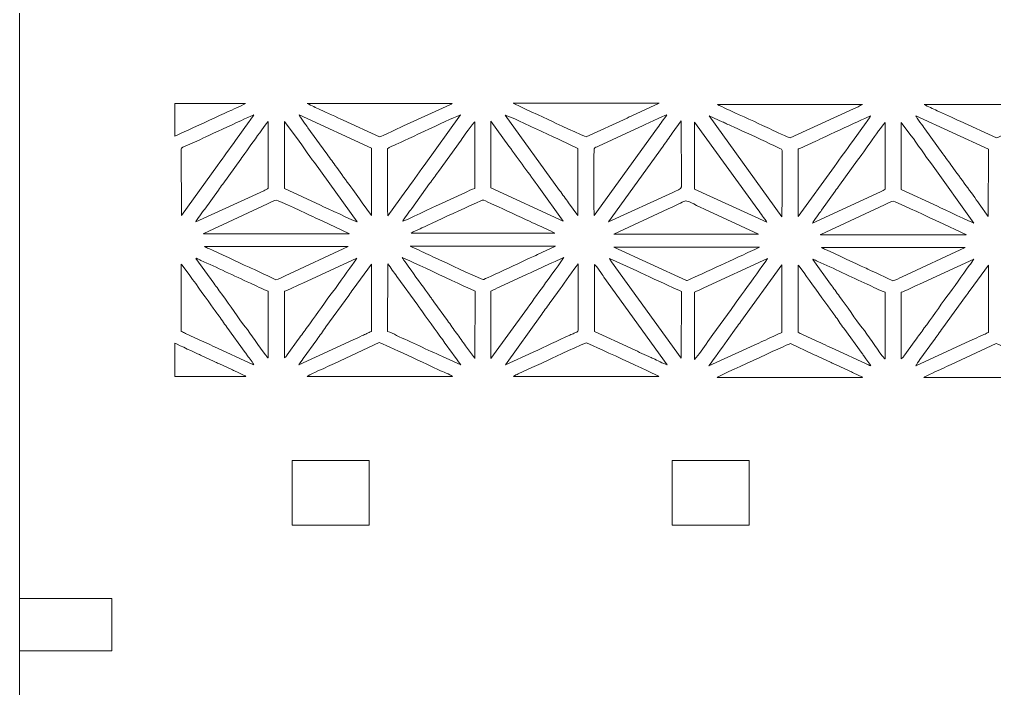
# Model space of a CAD drawing. Header units: inches. Extents: x -60.4 to -14.9, y -20.3 to 14.1.
# Drawn here: x -27.255 to -24.09, y -9.433 to -7.26 of the extents above; entities that cross this region are included whole.
import ezdxf

# ---------------------------------------------------------------- set-up
doc = ezdxf.new("R2010")
doc.units = ezdxf.units.IN
doc.header["$MEASUREMENT"] = 0
doc.layers.add('Master Desktop', color=7, linetype='Continuous', plot=False)

msp = doc.modelspace()

# ---------------------------------------------------------------- linework, layer by layer
at = {"layer": 'Master Desktop', "lineweight": 18}
msp.add_open_spline([(-27.2548, -11.68), (-27.2548, -11.68), (-27.2548, 10.7638), (-27.2548, 10.7638)], degree=3, dxfattribs=at)
at = {"layer": 'Master Desktop', "color": 5, "lineweight": 9}
for points, knots in [([(-25.2677, -7.5727), (-25.2738, -7.5754), (-25.2776, -7.5775), (-25.283, -7.5801), (-25.283, -7.5801), (-25.283, -7.5801), (-25.4162, -7.641), (-25.4162, -7.641), (-25.4162, -7.641), (-25.4179, -7.641), (-25.5255, -7.5914), (-25.5349, -7.5867), (-25.5349, -7.5867), (-25.5417, -7.5832), (-25.6464, -7.5364), (-25.6524, -7.5313), (-25.6524, -7.5313), (-25.6524, -7.5313), (-25.1789, -7.5313), (-25.1789, -7.5313), (-25.1789, -7.5313), (-25.1789, -7.5313), (-25.2677, -7.5727), (-25.2677, -7.5727)], [0, 0, 0, 0, 0.142857, 0.142857, 0.142857, 0.142857, 0.285714, 0.285714, 0.285714, 0.285714, 0.428571, 0.428571, 0.428571, 0.428571, 0.571429, 0.571429, 0.571429, 0.571429, 0.714286, 0.714286, 0.714286, 0.714286, 1, 1, 1, 1]), ([(-26.7507, -7.5324), (-26.635, -7.5324), (-26.521, -7.5324), (-26.521, -7.5324), (-26.521, -7.5324), (-26.5303, -7.5376), (-26.5405, -7.5422), (-26.5505, -7.5467), (-26.5505, -7.5467), (-26.5505, -7.5467), (-26.7181, -7.6237), (-26.7507, -7.6386)], [0, 0, 0, 0, 0.25, 0.25, 0.25, 0.25, 0.5, 0.5, 0.5, 0.5, 1, 1, 1, 1]), ([(-25.8511, -7.5323), (-25.8536, -7.5349), (-25.8544, -7.535), (-25.8585, -7.5369), (-25.8585, -7.5369), (-25.8585, -7.5369), (-25.9983, -7.6012), (-25.9983, -7.6012), (-25.9983, -7.6012), (-26.0122, -7.6075), (-26.0821, -7.6412), (-26.0862, -7.6411), (-26.0862, -7.6411), (-26.0862, -7.6411), (-26.2039, -7.5872), (-26.2039, -7.5872), (-26.2039, -7.5872), (-26.2247, -7.5767), (-26.2595, -7.5626), (-26.2784, -7.553), (-26.2784, -7.553), (-26.2932, -7.5455), (-26.3071, -7.5404), (-26.3212, -7.5324), (-26.3212, -7.5324), (-26.3212, -7.5324), (-25.8511, -7.5323), (-25.8511, -7.5323)], [0, 0, 0, 0, 0.125, 0.125, 0.125, 0.125, 0.25, 0.25, 0.25, 0.25, 0.375, 0.375, 0.375, 0.375, 0.5, 0.5, 0.5, 0.5, 0.625, 0.625, 0.625, 0.625, 0.75, 0.75, 0.75, 0.75, 1, 1, 1, 1]), ([(-24.5189, -7.5357), (-24.5282, -7.541), (-24.5384, -7.5456), (-24.5484, -7.55), (-24.5484, -7.55), (-24.5484, -7.55), (-24.754, -7.6444), (-24.754, -7.6444), (-24.754, -7.6444), (-24.7576, -7.6445), (-24.8061, -7.6215), (-24.813, -7.6179), (-24.813, -7.6179), (-24.823, -7.6127), (-24.8336, -7.609), (-24.8431, -7.6043), (-24.8431, -7.6043), (-24.8789, -7.5865), (-24.9279, -7.5663), (-24.9609, -7.5496), (-24.9609, -7.5496), (-24.9671, -7.5464), (-24.9851, -7.5398), (-24.9891, -7.5356), (-24.9891, -7.5356), (-24.9891, -7.5356), (-24.5189, -7.5357), (-24.5189, -7.5357)], [0, 0, 0, 0, 0.125, 0.125, 0.125, 0.125, 0.25, 0.25, 0.25, 0.25, 0.375, 0.375, 0.375, 0.375, 0.5, 0.5, 0.5, 0.5, 0.625, 0.625, 0.625, 0.625, 0.75, 0.75, 0.75, 0.75, 1, 1, 1, 1]), ([(-23.849, -7.5356), (-23.8515, -7.5383), (-23.8523, -7.5383), (-23.8564, -7.5402), (-23.8564, -7.5402), (-23.8564, -7.5402), (-23.9961, -7.6046), (-23.9961, -7.6046), (-23.9961, -7.6046), (-24.0101, -7.6108), (-24.08, -7.6445), (-24.084, -7.6444), (-24.084, -7.6444), (-24.084, -7.6444), (-24.2018, -7.5905), (-24.2018, -7.5905), (-24.2018, -7.5905), (-24.2226, -7.58), (-24.2574, -7.5659), (-24.2763, -7.5563), (-24.2763, -7.5563), (-24.2911, -7.5489), (-24.305, -7.5437), (-24.3191, -7.5357), (-24.3191, -7.5357), (-24.3191, -7.5357), (-23.849, -7.5356), (-23.849, -7.5356)], [0, 0, 0, 0, 0.125, 0.125, 0.125, 0.125, 0.25, 0.25, 0.25, 0.25, 0.375, 0.375, 0.375, 0.375, 0.5, 0.5, 0.5, 0.5, 0.625, 0.625, 0.625, 0.625, 0.75, 0.75, 0.75, 0.75, 1, 1, 1, 1]), ([(-26.7298, -7.681), (-26.7298, -7.676), (-26.7289, -7.6773), (-26.7243, -7.6751), (-26.7243, -7.6751), (-26.7243, -7.6751), (-26.6722, -7.6516), (-26.6722, -7.6516), (-26.6722, -7.6516), (-26.6534, -7.6431), (-26.505, -7.5731), (-26.4947, -7.5699), (-26.4947, -7.5699), (-26.4968, -7.5754), (-26.5055, -7.5862), (-26.5093, -7.5914), (-26.5093, -7.5914), (-26.5093, -7.5914), (-26.5536, -7.6526), (-26.5536, -7.6526), (-26.5536, -7.6526), (-26.5718, -7.6791), (-26.5929, -7.7065), (-26.6121, -7.7337), (-26.6121, -7.7337), (-26.6121, -7.7337), (-26.7295, -7.896), (-26.7295, -7.896), (-26.7295, -7.896), (-26.7295, -7.896), (-26.7298, -7.681), (-26.7298, -7.681)], [0, 0, 0, 0, 0.111111, 0.111111, 0.111111, 0.111111, 0.222222, 0.222222, 0.222222, 0.222222, 0.333333, 0.333333, 0.333333, 0.333333, 0.444444, 0.444444, 0.444444, 0.444444, 0.555556, 0.555556, 0.555556, 0.555556, 0.666667, 0.666667, 0.666667, 0.666667, 0.777778, 0.777778, 0.777778, 0.777778, 1, 1, 1, 1]), ([(-26.6829, -7.9175), (-26.6797, -7.91), (-26.66, -7.885), (-26.6535, -7.8755), (-26.6535, -7.8755), (-26.6535, -7.8755), (-26.6094, -7.8142), (-26.6094, -7.8142), (-26.6094, -7.8142), (-26.6047, -7.8073), (-26.6, -7.8015), (-26.595, -7.7944), (-26.595, -7.7944), (-26.595, -7.7944), (-26.5366, -7.7132), (-26.5366, -7.7132), (-26.5366, -7.7132), (-26.5203, -7.6924), (-26.4563, -7.5983), (-26.4473, -7.5915), (-26.4473, -7.5915), (-26.4473, -7.5915), (-26.4473, -7.8077), (-26.4473, -7.8077), (-26.4473, -7.8077), (-26.4502, -7.8115), (-26.4571, -7.8135), (-26.4621, -7.816), (-26.4621, -7.816), (-26.4621, -7.816), (-26.6829, -7.9175), (-26.6829, -7.9175)], [0, 0, 0, 0, 0.111111, 0.111111, 0.111111, 0.111111, 0.222222, 0.222222, 0.222222, 0.222222, 0.333333, 0.333333, 0.333333, 0.333333, 0.444444, 0.444444, 0.444444, 0.444444, 0.555556, 0.555556, 0.555556, 0.555556, 0.666667, 0.666667, 0.666667, 0.666667, 0.777778, 0.777778, 0.777778, 0.777778, 1, 1, 1, 1]), ([(-26.3949, -7.5915), (-26.3949, -7.5915), (-26.3636, -7.6329), (-26.3636, -7.6329), (-26.3636, -7.6329), (-26.3439, -7.6593), (-26.3156, -7.7018), (-26.2974, -7.7249), (-26.2974, -7.7249), (-26.2974, -7.7249), (-26.1593, -7.9175), (-26.1593, -7.9175), (-26.1593, -7.9175), (-26.1671, -7.9154), (-26.2594, -7.8715), (-26.2779, -7.8633), (-26.2779, -7.8633), (-26.2779, -7.8633), (-26.3949, -7.809), (-26.3949, -7.809), (-26.3949, -7.809), (-26.3949, -7.809), (-26.3949, -7.5915), (-26.3949, -7.5915)], [0, 0, 0, 0, 0.142857, 0.142857, 0.142857, 0.142857, 0.285714, 0.285714, 0.285714, 0.285714, 0.428571, 0.428571, 0.428571, 0.428571, 0.571429, 0.571429, 0.571429, 0.571429, 0.714286, 0.714286, 0.714286, 0.714286, 1, 1, 1, 1]), ([(-26.1124, -7.6778), (-26.1124, -7.6778), (-26.1129, -7.896), (-26.1129, -7.896), (-26.1129, -7.896), (-26.1129, -7.896), (-26.1425, -7.8554), (-26.1425, -7.8554), (-26.1425, -7.8554), (-26.1654, -7.8211), (-26.2037, -7.7713), (-26.2302, -7.7337), (-26.2302, -7.7337), (-26.24, -7.7197), (-26.2502, -7.7063), (-26.2601, -7.6924), (-26.2601, -7.6924), (-26.2601, -7.6924), (-26.3188, -7.6115), (-26.3188, -7.6115), (-26.3188, -7.6115), (-26.3242, -7.6037), (-26.3456, -7.5751), (-26.3475, -7.5699), (-26.3475, -7.5699), (-26.3475, -7.5699), (-26.1124, -7.6778), (-26.1124, -7.6778)], [0, 0, 0, 0, 0.125, 0.125, 0.125, 0.125, 0.25, 0.25, 0.25, 0.25, 0.375, 0.375, 0.375, 0.375, 0.5, 0.5, 0.5, 0.5, 0.625, 0.625, 0.625, 0.625, 0.75, 0.75, 0.75, 0.75, 1, 1, 1, 1]), ([(-26.06, -7.6797), (-26.0574, -7.6759), (-26.0369, -7.6675), (-26.0312, -7.6649), (-26.0312, -7.6649), (-26.0094, -7.6553), (-25.8371, -7.574), (-25.8239, -7.5696), (-25.8239, -7.5696), (-25.8239, -7.5696), (-25.9415, -7.7342), (-25.9415, -7.7342), (-25.9415, -7.7342), (-25.961, -7.7599), (-25.9825, -7.7928), (-26.0005, -7.8162), (-26.0005, -7.8162), (-26.0005, -7.8162), (-26.0594, -7.8971), (-26.0594, -7.8971), (-26.0594, -7.8971), (-26.0619, -7.8734), (-26.06, -7.7186), (-26.06, -7.6823), (-26.06, -7.6823), (-26.06, -7.6823), (-26.06, -7.6797), (-26.06, -7.6797)], [0, 0, 0, 0, 0.125, 0.125, 0.125, 0.125, 0.25, 0.25, 0.25, 0.25, 0.375, 0.375, 0.375, 0.375, 0.5, 0.5, 0.5, 0.5, 0.625, 0.625, 0.625, 0.625, 0.75, 0.75, 0.75, 0.75, 1, 1, 1, 1]), ([(-26.011, -7.9152), (-26.008, -7.9083), (-25.9879, -7.8821), (-25.982, -7.8742), (-25.982, -7.8742), (-25.982, -7.8742), (-25.9237, -7.7928), (-25.9237, -7.7928), (-25.9237, -7.7928), (-25.9188, -7.786), (-25.9142, -7.7799), (-25.9091, -7.7732), (-25.9091, -7.7732), (-25.9041, -7.7667), (-25.9001, -7.7603), (-25.895, -7.7532), (-25.895, -7.7532), (-25.895, -7.7532), (-25.8217, -7.6513), (-25.8217, -7.6513), (-25.8217, -7.6513), (-25.8143, -7.6415), (-25.7832, -7.5967), (-25.7775, -7.592), (-25.7775, -7.592), (-25.7775, -7.592), (-25.7775, -7.8084), (-25.7775, -7.8084), (-25.7775, -7.8084), (-25.7863, -7.8114), (-25.7995, -7.8176), (-25.8078, -7.8217), (-25.8078, -7.8217), (-25.8078, -7.8217), (-25.8946, -7.8619), (-25.8946, -7.8619), (-25.8946, -7.8619), (-25.9063, -7.867), (-26.0037, -7.9135), (-26.011, -7.9152)], [0, 0, 0, 0, 0.090909, 0.090909, 0.090909, 0.090909, 0.181818, 0.181818, 0.181818, 0.181818, 0.272727, 0.272727, 0.272727, 0.272727, 0.363636, 0.363636, 0.363636, 0.363636, 0.454545, 0.454545, 0.454545, 0.454545, 0.545455, 0.545455, 0.545455, 0.545455, 0.636364, 0.636364, 0.636364, 0.636364, 0.727273, 0.727273, 0.727273, 0.727273, 0.818182, 0.818182, 0.818182, 0.818182, 1, 1, 1, 1]), ([(-25.725, -7.5903), (-25.725, -7.5903), (-25.6663, -7.671), (-25.6663, -7.671), (-25.6663, -7.671), (-25.6359, -7.7145), (-25.5989, -7.7624), (-25.5694, -7.805), (-25.5694, -7.805), (-25.5694, -7.805), (-25.4904, -7.9154), (-25.4904, -7.9154), (-25.4904, -7.9154), (-25.4904, -7.9154), (-25.7251, -7.8069), (-25.7251, -7.8069), (-25.7251, -7.8069), (-25.7251, -7.8069), (-25.725, -7.5903), (-25.725, -7.5903)], [0, 0, 0, 0, 0.166667, 0.166667, 0.166667, 0.166667, 0.333333, 0.333333, 0.333333, 0.333333, 0.5, 0.5, 0.5, 0.5, 0.666667, 0.666667, 0.666667, 0.666667, 1, 1, 1, 1]), ([(-25.4727, -7.8555), (-25.4823, -7.8418), (-25.4927, -7.8284), (-25.5019, -7.815), (-25.5019, -7.815), (-25.5019, -7.815), (-25.6787, -7.5703), (-25.6787, -7.5703), (-25.6787, -7.5703), (-25.6787, -7.5703), (-25.6476, -7.583), (-25.6476, -7.583), (-25.6476, -7.583), (-25.6005, -7.6043), (-25.5468, -7.6306), (-25.5008, -7.6507), (-25.5008, -7.6507), (-25.5008, -7.6507), (-25.4426, -7.6784), (-25.4426, -7.6784), (-25.4426, -7.6784), (-25.4426, -7.6784), (-25.443, -7.896), (-25.443, -7.896), (-25.443, -7.896), (-25.443, -7.896), (-25.4727, -7.8555), (-25.4727, -7.8555)], [0, 0, 0, 0, 0.125, 0.125, 0.125, 0.125, 0.25, 0.25, 0.25, 0.25, 0.375, 0.375, 0.375, 0.375, 0.5, 0.5, 0.5, 0.5, 0.625, 0.625, 0.625, 0.625, 0.75, 0.75, 0.75, 0.75, 1, 1, 1, 1]), ([(-25.3902, -7.6797), (-25.3877, -7.6751), (-25.381, -7.6737), (-25.3761, -7.6714), (-25.3761, -7.6714), (-25.3761, -7.6714), (-25.2427, -7.6097), (-25.2427, -7.6097), (-25.2427, -7.6097), (-25.2277, -7.603), (-25.1631, -7.5715), (-25.154, -7.5695), (-25.154, -7.5695), (-25.1632, -7.5839), (-25.1735, -7.5967), (-25.1837, -7.6113), (-25.1837, -7.6113), (-25.1837, -7.6113), (-25.3894, -7.897), (-25.3894, -7.897), (-25.3894, -7.897), (-25.3915, -7.8821), (-25.3902, -7.7119), (-25.3902, -7.6823), (-25.3902, -7.6823), (-25.3902, -7.6823), (-25.3902, -7.6797), (-25.3902, -7.6797)], [0, 0, 0, 0, 0.125, 0.125, 0.125, 0.125, 0.25, 0.25, 0.25, 0.25, 0.375, 0.375, 0.375, 0.375, 0.5, 0.5, 0.5, 0.5, 0.625, 0.625, 0.625, 0.625, 0.75, 0.75, 0.75, 0.75, 1, 1, 1, 1]), ([(-25.166, -7.6711), (-25.1563, -7.6575), (-25.1463, -7.6437), (-25.1364, -7.6296), (-25.1364, -7.6296), (-25.1364, -7.6296), (-25.1069, -7.5894), (-25.1069, -7.5894), (-25.1069, -7.5894), (-25.1069, -7.5894), (-25.1065, -7.8038), (-25.1065, -7.8038), (-25.1065, -7.8038), (-25.1065, -7.8118), (-25.1229, -7.8161), (-25.1349, -7.8215), (-25.1349, -7.8215), (-25.1349, -7.8215), (-25.3432, -7.9175), (-25.3432, -7.9175), (-25.3432, -7.9175), (-25.3432, -7.9175), (-25.166, -7.6711), (-25.166, -7.6711)], [0, 0, 0, 0, 0.142857, 0.142857, 0.142857, 0.142857, 0.285714, 0.285714, 0.285714, 0.285714, 0.428571, 0.428571, 0.428571, 0.428571, 0.571429, 0.571429, 0.571429, 0.571429, 0.714286, 0.714286, 0.714286, 0.714286, 1, 1, 1, 1]), ([(-25.0638, -7.5933), (-25.0638, -7.5933), (-24.8581, -7.8775), (-24.8581, -7.8775), (-24.8581, -7.8775), (-24.8526, -7.8849), (-24.8487, -7.8913), (-24.8432, -7.8982), (-24.8432, -7.8982), (-24.8391, -7.9032), (-24.8314, -7.9133), (-24.8291, -7.9185), (-24.8291, -7.9185), (-24.8291, -7.9185), (-25.0638, -7.8111), (-25.0638, -7.8111), (-25.0638, -7.8111), (-25.0638, -7.8111), (-25.0638, -7.5933), (-25.0638, -7.5933)], [0, 0, 0, 0, 0.166667, 0.166667, 0.166667, 0.166667, 0.333333, 0.333333, 0.333333, 0.333333, 0.5, 0.5, 0.5, 0.5, 0.666667, 0.666667, 0.666667, 0.666667, 1, 1, 1, 1]), ([(-25.0162, -7.5729), (-25.0162, -7.5729), (-24.9858, -7.5867), (-24.9858, -7.5867), (-24.9858, -7.5867), (-24.9808, -7.5892), (-24.9755, -7.5913), (-24.9701, -7.5937), (-24.9701, -7.5937), (-24.9647, -7.5962), (-24.9618, -7.5979), (-24.9558, -7.6005), (-24.9558, -7.6005), (-24.945, -7.6051), (-24.7812, -7.6796), (-24.7801, -7.683), (-24.7801, -7.683), (-24.7796, -7.6845), (-24.779, -7.888), (-24.781, -7.9004), (-24.781, -7.9004), (-24.781, -7.9004), (-25.0162, -7.5729), (-25.0162, -7.5729)], [0, 0, 0, 0, 0.142857, 0.142857, 0.142857, 0.142857, 0.285714, 0.285714, 0.285714, 0.285714, 0.428571, 0.428571, 0.428571, 0.428571, 0.571429, 0.571429, 0.571429, 0.571429, 0.714286, 0.714286, 0.714286, 0.714286, 1, 1, 1, 1]), ([(-24.7277, -7.6843), (-24.7277, -7.6793), (-24.7268, -7.6806), (-24.7222, -7.6785), (-24.7222, -7.6785), (-24.7222, -7.6785), (-24.6701, -7.6549), (-24.6701, -7.6549), (-24.6701, -7.6549), (-24.6513, -7.6465), (-24.5029, -7.5764), (-24.4926, -7.5732), (-24.4926, -7.5732), (-24.4947, -7.5787), (-24.5034, -7.5895), (-24.5071, -7.5947), (-24.5071, -7.5947), (-24.5071, -7.5947), (-24.5515, -7.6559), (-24.5515, -7.6559), (-24.5515, -7.6559), (-24.5697, -7.6825), (-24.5907, -7.7098), (-24.6099, -7.7371), (-24.6099, -7.7371), (-24.6099, -7.7371), (-24.7274, -7.8993), (-24.7274, -7.8993), (-24.7274, -7.8993), (-24.7274, -7.8993), (-24.7277, -7.6843), (-24.7277, -7.6843)], [0, 0, 0, 0, 0.111111, 0.111111, 0.111111, 0.111111, 0.222222, 0.222222, 0.222222, 0.222222, 0.333333, 0.333333, 0.333333, 0.333333, 0.444444, 0.444444, 0.444444, 0.444444, 0.555556, 0.555556, 0.555556, 0.555556, 0.666667, 0.666667, 0.666667, 0.666667, 0.777778, 0.777778, 0.777778, 0.777778, 1, 1, 1, 1]), ([(-24.1103, -7.6811), (-24.1103, -7.6811), (-24.1108, -7.8993), (-24.1108, -7.8993), (-24.1108, -7.8993), (-24.1108, -7.8993), (-24.1404, -7.8588), (-24.1404, -7.8588), (-24.1404, -7.8588), (-24.1633, -7.8244), (-24.2016, -7.7746), (-24.2281, -7.7371), (-24.2281, -7.7371), (-24.2379, -7.7231), (-24.2481, -7.7096), (-24.258, -7.6957), (-24.258, -7.6957), (-24.258, -7.6957), (-24.3167, -7.6148), (-24.3167, -7.6148), (-24.3167, -7.6148), (-24.3221, -7.6071), (-24.3434, -7.5784), (-24.3454, -7.5732), (-24.3454, -7.5732), (-24.3454, -7.5732), (-24.1103, -7.6811), (-24.1103, -7.6811)], [0, 0, 0, 0, 0.125, 0.125, 0.125, 0.125, 0.25, 0.25, 0.25, 0.25, 0.375, 0.375, 0.375, 0.375, 0.5, 0.5, 0.5, 0.5, 0.625, 0.625, 0.625, 0.625, 0.75, 0.75, 0.75, 0.75, 1, 1, 1, 1]), ([(-24.6808, -7.9209), (-24.6776, -7.9133), (-24.6579, -7.8883), (-24.6514, -7.8788), (-24.6514, -7.8788), (-24.6514, -7.8788), (-24.6073, -7.8175), (-24.6073, -7.8175), (-24.6073, -7.8175), (-24.6025, -7.8106), (-24.5979, -7.8048), (-24.5929, -7.7977), (-24.5929, -7.7977), (-24.5929, -7.7977), (-24.5345, -7.7165), (-24.5345, -7.7165), (-24.5345, -7.7165), (-24.5182, -7.6958), (-24.4542, -7.6016), (-24.4452, -7.5948), (-24.4452, -7.5948), (-24.4452, -7.5948), (-24.4452, -7.811), (-24.4452, -7.811), (-24.4452, -7.811), (-24.4481, -7.8149), (-24.455, -7.8168), (-24.46, -7.8193), (-24.46, -7.8193), (-24.46, -7.8193), (-24.6808, -7.9209), (-24.6808, -7.9209)], [0, 0, 0, 0, 0.111111, 0.111111, 0.111111, 0.111111, 0.222222, 0.222222, 0.222222, 0.222222, 0.333333, 0.333333, 0.333333, 0.333333, 0.444444, 0.444444, 0.444444, 0.444444, 0.555556, 0.555556, 0.555556, 0.555556, 0.666667, 0.666667, 0.666667, 0.666667, 0.777778, 0.777778, 0.777778, 0.777778, 1, 1, 1, 1]), ([(-24.3928, -7.5948), (-24.3928, -7.5948), (-24.3614, -7.6362), (-24.3614, -7.6362), (-24.3614, -7.6362), (-24.3418, -7.6626), (-24.3135, -7.7052), (-24.2953, -7.7282), (-24.2953, -7.7282), (-24.2953, -7.7282), (-24.1572, -7.9209), (-24.1572, -7.9209), (-24.1572, -7.9209), (-24.165, -7.9187), (-24.2573, -7.8749), (-24.2757, -7.8667), (-24.2757, -7.8667), (-24.2757, -7.8667), (-24.3928, -7.8123), (-24.3928, -7.8123), (-24.3928, -7.8123), (-24.3928, -7.8123), (-24.3928, -7.5948), (-24.3928, -7.5948)], [0, 0, 0, 0, 0.142857, 0.142857, 0.142857, 0.142857, 0.285714, 0.285714, 0.285714, 0.285714, 0.428571, 0.428571, 0.428571, 0.428571, 0.571429, 0.571429, 0.571429, 0.571429, 0.714286, 0.714286, 0.714286, 0.714286, 1, 1, 1, 1]), ([(-26.6573, -7.9558), (-26.657, -7.9555), (-26.6565, -7.9552), (-26.6563, -7.955), (-26.6563, -7.955), (-26.6563, -7.955), (-26.4497, -7.8585), (-26.4497, -7.8585), (-26.4497, -7.8585), (-26.4444, -7.8561), (-26.4245, -7.846), (-26.4206, -7.8463), (-26.4206, -7.8463), (-26.4173, -7.8464), (-26.3155, -7.8942), (-26.3028, -7.9003), (-26.3028, -7.9003), (-26.2923, -7.9052), (-26.283, -7.9088), (-26.2727, -7.914), (-26.2727, -7.914), (-26.2727, -7.914), (-26.186, -7.955), (-26.186, -7.955), (-26.186, -7.955), (-26.1858, -7.9547), (-26.1853, -7.9555), (-26.1844, -7.9558), (-26.1844, -7.9558), (-26.1844, -7.9558), (-26.6573, -7.9558), (-26.6573, -7.9558)], [0, 0, 0, 0, 0.111111, 0.111111, 0.111111, 0.111111, 0.222222, 0.222222, 0.222222, 0.222222, 0.333333, 0.333333, 0.333333, 0.333333, 0.444444, 0.444444, 0.444444, 0.444444, 0.555556, 0.555556, 0.555556, 0.555556, 0.666667, 0.666667, 0.666667, 0.666667, 0.777778, 0.777778, 0.777778, 0.777778, 1, 1, 1, 1]), ([(-25.9839, -7.9537), (-25.9754, -7.9488), (-25.9649, -7.9442), (-25.9544, -7.9394), (-25.9544, -7.9394), (-25.9359, -7.9309), (-25.7548, -7.8461), (-25.7506, -7.8462), (-25.7506, -7.8462), (-25.7465, -7.8463), (-25.6002, -7.9156), (-25.5747, -7.9268), (-25.5747, -7.9268), (-25.5551, -7.9355), (-25.5359, -7.9444), (-25.5174, -7.9537), (-25.5174, -7.9537), (-25.5174, -7.9537), (-25.9839, -7.9537), (-25.9839, -7.9537)], [0, 0, 0, 0, 0.166667, 0.166667, 0.166667, 0.166667, 0.333333, 0.333333, 0.333333, 0.333333, 0.5, 0.5, 0.5, 0.5, 0.666667, 0.666667, 0.666667, 0.666667, 1, 1, 1, 1]), ([(-25.1498, -7.8752), (-25.0705, -7.8427), (-25.1149, -7.8387), (-25.0317, -7.8755), (-25.0317, -7.8755), (-25.0317, -7.8755), (-24.8563, -7.957), (-24.8563, -7.957), (-24.8563, -7.957), (-24.8563, -7.957), (-25.3254, -7.9567), (-25.3254, -7.9567), (-25.3254, -7.9567), (-25.3254, -7.9567), (-25.1498, -7.8752), (-25.1498, -7.8752)], [0, 0, 0, 0, 0.2, 0.2, 0.2, 0.2, 0.4, 0.4, 0.4, 0.4, 0.6, 0.6, 0.6, 0.6, 1, 1, 1, 1]), ([(-24.6552, -7.9591), (-24.6549, -7.9588), (-24.6544, -7.9585), (-24.6542, -7.9583), (-24.6542, -7.9583), (-24.6542, -7.9583), (-24.4476, -7.8619), (-24.4476, -7.8619), (-24.4476, -7.8619), (-24.4423, -7.8594), (-24.4223, -7.8494), (-24.4185, -7.8496), (-24.4185, -7.8496), (-24.4152, -7.8498), (-24.3134, -7.8976), (-24.3007, -7.9036), (-24.3007, -7.9036), (-24.2901, -7.9086), (-24.2809, -7.9121), (-24.2706, -7.9174), (-24.2706, -7.9174), (-24.2706, -7.9174), (-24.1839, -7.9583), (-24.1839, -7.9583), (-24.1839, -7.9583), (-24.1837, -7.958), (-24.1831, -7.9588), (-24.1823, -7.9591), (-24.1823, -7.9591), (-24.1823, -7.9591), (-24.6552, -7.9591), (-24.6552, -7.9591)], [0, 0, 0, 0, 0.111111, 0.111111, 0.111111, 0.111111, 0.222222, 0.222222, 0.222222, 0.222222, 0.333333, 0.333333, 0.333333, 0.333333, 0.444444, 0.444444, 0.444444, 0.444444, 0.555556, 0.555556, 0.555556, 0.555556, 0.666667, 0.666667, 0.666667, 0.666667, 0.777778, 0.777778, 0.777778, 0.777778, 1, 1, 1, 1]), ([(-26.4225, -8.1058), (-26.4262, -8.1026), (-26.4999, -8.0689), (-26.5096, -8.0646), (-26.5096, -8.0646), (-26.552, -8.0459), (-26.602, -8.0204), (-26.6408, -8.0039), (-26.6408, -8.0039), (-26.6457, -8.0018), (-26.6495, -8.0003), (-26.6542, -7.9968), (-26.6542, -7.9968), (-26.6542, -7.9968), (-26.1878, -7.9974), (-26.1878, -7.9974), (-26.1878, -7.9974), (-26.1878, -7.9974), (-26.3926, -8.0924), (-26.3926, -8.0924), (-26.3926, -8.0924), (-26.4007, -8.0963), (-26.4145, -8.1032), (-26.4225, -8.1058)], [0, 0, 0, 0, 0.142857, 0.142857, 0.142857, 0.142857, 0.285714, 0.285714, 0.285714, 0.285714, 0.428571, 0.428571, 0.428571, 0.428571, 0.571429, 0.571429, 0.571429, 0.571429, 0.714286, 0.714286, 0.714286, 0.714286, 1, 1, 1, 1]), ([(-25.5738, -8.0236), (-25.5936, -8.0321), (-25.7458, -8.1047), (-25.7504, -8.1047), (-25.7504, -8.1047), (-25.7546, -8.1047), (-25.8552, -8.057), (-25.8693, -8.0506), (-25.8693, -8.0506), (-25.8891, -8.0416), (-25.9082, -8.0328), (-25.9283, -8.0234), (-25.9283, -8.0234), (-25.9382, -8.0188), (-25.9477, -8.0145), (-25.9581, -8.0094), (-25.9581, -8.0094), (-25.9662, -8.0054), (-25.98, -8.0007), (-25.9865, -7.9958), (-25.9865, -7.9958), (-25.9865, -7.9958), (-25.5148, -7.9964), (-25.5148, -7.9964), (-25.5148, -7.9964), (-25.5148, -7.9964), (-25.5738, -8.0236), (-25.5738, -8.0236)], [0, 0, 0, 0, 0.125, 0.125, 0.125, 0.125, 0.25, 0.25, 0.25, 0.25, 0.375, 0.375, 0.375, 0.375, 0.5, 0.5, 0.5, 0.5, 0.625, 0.625, 0.625, 0.625, 0.75, 0.75, 0.75, 0.75, 1, 1, 1, 1]), ([(-24.8536, -7.9994), (-24.8603, -8.0042), (-24.8747, -8.009), (-24.883, -8.0132), (-24.883, -8.0132), (-24.8929, -8.0183), (-24.9029, -8.0227), (-24.9129, -8.0272), (-24.9129, -8.0272), (-24.938, -8.0387), (-25.086, -8.108), (-25.0897, -8.108), (-25.0897, -8.108), (-25.0897, -8.108), (-25.3254, -7.9991), (-25.3254, -7.9991), (-25.3254, -7.9991), (-25.3254, -7.9991), (-24.8536, -7.9994), (-24.8536, -7.9994)], [0, 0, 0, 0, 0.166667, 0.166667, 0.166667, 0.166667, 0.333333, 0.333333, 0.333333, 0.333333, 0.5, 0.5, 0.5, 0.5, 0.666667, 0.666667, 0.666667, 0.666667, 1, 1, 1, 1]), ([(-24.4204, -8.1091), (-24.4241, -8.1059), (-24.4978, -8.0722), (-24.5074, -8.0679), (-24.5074, -8.0679), (-24.5498, -8.0492), (-24.5999, -8.0238), (-24.6387, -8.0073), (-24.6387, -8.0073), (-24.6436, -8.0052), (-24.6474, -8.0036), (-24.6521, -8.0001), (-24.6521, -8.0001), (-24.6521, -8.0001), (-24.1857, -8.0007), (-24.1857, -8.0007), (-24.1857, -8.0007), (-24.1857, -8.0007), (-24.3905, -8.0957), (-24.3905, -8.0957), (-24.3905, -8.0957), (-24.3986, -8.0997), (-24.4124, -8.1066), (-24.4204, -8.1091)], [0, 0, 0, 0, 0.142857, 0.142857, 0.142857, 0.142857, 0.285714, 0.285714, 0.285714, 0.285714, 0.428571, 0.428571, 0.428571, 0.428571, 0.571429, 0.571429, 0.571429, 0.571429, 0.714286, 0.714286, 0.714286, 0.714286, 1, 1, 1, 1]), ([(-26.6243, -8.1162), (-26.6243, -8.1162), (-26.6826, -8.0361), (-26.6826, -8.0361), (-26.6826, -8.0361), (-26.6826, -8.0361), (-26.6809, -8.0352), (-26.6809, -8.0352), (-26.6809, -8.0352), (-26.6765, -8.0377), (-26.6717, -8.0396), (-26.6658, -8.0423), (-26.6658, -8.0423), (-26.6146, -8.0649), (-26.558, -8.093), (-26.5055, -8.1163), (-26.5055, -8.1163), (-26.4955, -8.1208), (-26.4869, -8.1254), (-26.4769, -8.1299), (-26.4769, -8.1299), (-26.4694, -8.1333), (-26.4551, -8.1409), (-26.4473, -8.1425), (-26.4473, -8.1425), (-26.4473, -8.1425), (-26.4474, -8.3592), (-26.4474, -8.3592), (-26.4474, -8.3592), (-26.4478, -8.359), (-26.4482, -8.3586), (-26.4484, -8.3585), (-26.4484, -8.3585), (-26.4484, -8.3585), (-26.4511, -8.3562), (-26.4511, -8.3562), (-26.4511, -8.3562), (-26.4524, -8.3548), (-26.4518, -8.3553), (-26.453, -8.3537), (-26.453, -8.3537), (-26.4546, -8.3515), (-26.4549, -8.3512), (-26.4567, -8.3488), (-26.4567, -8.3488), (-26.476, -8.3243), (-26.5035, -8.2809), (-26.5223, -8.2577), (-26.5223, -8.2577), (-26.5433, -8.2316), (-26.5726, -8.1861), (-26.5951, -8.1567), (-26.5951, -8.1567), (-26.6007, -8.1495), (-26.6055, -8.1428), (-26.6101, -8.1361), (-26.6101, -8.1361), (-26.615, -8.1288), (-26.6196, -8.1231), (-26.6243, -8.1162)], [0, 0, 0, 0, 0.0625, 0.0625, 0.0625, 0.0625, 0.125, 0.125, 0.125, 0.125, 0.1875, 0.1875, 0.1875, 0.1875, 0.25, 0.25, 0.25, 0.25, 0.3125, 0.3125, 0.3125, 0.3125, 0.375, 0.375, 0.375, 0.375, 0.4375, 0.4375, 0.4375, 0.4375, 0.5, 0.5, 0.5, 0.5, 0.5625, 0.5625, 0.5625, 0.5625, 0.625, 0.625, 0.625, 0.625, 0.6875, 0.6875, 0.6875, 0.6875, 0.75, 0.75, 0.75, 0.75, 0.8125, 0.8125, 0.8125, 0.8125, 0.875, 0.875, 0.875, 0.875, 1, 1, 1, 1]), ([(-26.3949, -8.1425), (-26.3855, -8.1406), (-26.3475, -8.1211), (-26.3356, -8.1159), (-26.3356, -8.1159), (-26.3356, -8.1159), (-26.1599, -8.0352), (-26.1599, -8.0352), (-26.1599, -8.0352), (-26.162, -8.0391), (-26.1705, -8.0507), (-26.1743, -8.0557), (-26.1743, -8.0557), (-26.1967, -8.086), (-26.2251, -8.1281), (-26.2471, -8.1567), (-26.2471, -8.1567), (-26.2695, -8.1858), (-26.2996, -8.2325), (-26.3206, -8.2585), (-26.3206, -8.2585), (-26.3264, -8.2655), (-26.329, -8.2715), (-26.3349, -8.2784), (-26.3349, -8.2784), (-26.3409, -8.2855), (-26.3441, -8.2916), (-26.35, -8.299), (-26.35, -8.299), (-26.35, -8.299), (-26.3862, -8.3496), (-26.3862, -8.3496), (-26.3862, -8.3496), (-26.3877, -8.3515), (-26.3881, -8.3523), (-26.3898, -8.3545), (-26.3898, -8.3545), (-26.3898, -8.3545), (-26.3949, -8.3592), (-26.3949, -8.3592), (-26.3949, -8.3592), (-26.3949, -8.3592), (-26.3949, -8.1425), (-26.3949, -8.1425)], [0, 0, 0, 0, 0.083333, 0.083333, 0.083333, 0.083333, 0.166667, 0.166667, 0.166667, 0.166667, 0.25, 0.25, 0.25, 0.25, 0.333333, 0.333333, 0.333333, 0.333333, 0.416667, 0.416667, 0.416667, 0.416667, 0.5, 0.5, 0.5, 0.5, 0.583333, 0.583333, 0.583333, 0.583333, 0.666667, 0.666667, 0.666667, 0.666667, 0.75, 0.75, 0.75, 0.75, 0.833333, 0.833333, 0.833333, 0.833333, 1, 1, 1, 1]), ([(-25.7765, -8.3609), (-25.7768, -8.3606), (-25.7772, -8.3603), (-25.7774, -8.3601), (-25.7774, -8.3601), (-25.7776, -8.3599), (-25.7781, -8.3595), (-25.7783, -8.3593), (-25.7783, -8.3593), (-25.7783, -8.3593), (-25.8073, -8.3196), (-25.8073, -8.3196), (-25.8073, -8.3196), (-25.8171, -8.3058), (-25.8262, -8.2923), (-25.8365, -8.2789), (-25.8365, -8.2789), (-25.847, -8.2651), (-25.8556, -8.2513), (-25.866, -8.2374), (-25.866, -8.2374), (-25.866, -8.2374), (-25.9106, -8.1764), (-25.9106, -8.1764), (-25.9106, -8.1764), (-25.9133, -8.1727), (-25.9153, -8.1692), (-25.918, -8.1654), (-25.918, -8.1654), (-25.9288, -8.15), (-26.0091, -8.0407), (-26.0127, -8.0331), (-26.0127, -8.0331), (-26.0047, -8.0353), (-25.7818, -8.1405), (-25.7763, -8.1418), (-25.7763, -8.1418), (-25.7763, -8.1418), (-25.7765, -8.3609), (-25.7765, -8.3609)], [0, 0, 0, 0, 0.090909, 0.090909, 0.090909, 0.090909, 0.181818, 0.181818, 0.181818, 0.181818, 0.272727, 0.272727, 0.272727, 0.272727, 0.363636, 0.363636, 0.363636, 0.363636, 0.454545, 0.454545, 0.454545, 0.454545, 0.545455, 0.545455, 0.545455, 0.545455, 0.636364, 0.636364, 0.636364, 0.636364, 0.727273, 0.727273, 0.727273, 0.727273, 0.818182, 0.818182, 0.818182, 0.818182, 1, 1, 1, 1]), ([(-25.7251, -8.1427), (-25.7164, -8.1378), (-25.7055, -8.1332), (-25.6956, -8.1284), (-25.6956, -8.1284), (-25.6956, -8.1284), (-25.6067, -8.0874), (-25.6067, -8.0874), (-25.6067, -8.0874), (-25.5796, -8.0758), (-25.5449, -8.0579), (-25.5168, -8.0458), (-25.5168, -8.0458), (-25.5073, -8.0417), (-25.4977, -8.0365), (-25.4884, -8.0329), (-25.4884, -8.0329), (-25.4903, -8.0387), (-25.5419, -8.1079), (-25.5472, -8.1155), (-25.5472, -8.1155), (-25.5666, -8.1428), (-25.5865, -8.1692), (-25.6063, -8.1975), (-25.6063, -8.1975), (-25.6063, -8.1975), (-25.7251, -8.361), (-25.7251, -8.361), (-25.7251, -8.361), (-25.7251, -8.361), (-25.7251, -8.1427), (-25.7251, -8.1427)], [0, 0, 0, 0, 0.111111, 0.111111, 0.111111, 0.111111, 0.222222, 0.222222, 0.222222, 0.222222, 0.333333, 0.333333, 0.333333, 0.333333, 0.444444, 0.444444, 0.444444, 0.444444, 0.555556, 0.555556, 0.555556, 0.555556, 0.666667, 0.666667, 0.666667, 0.666667, 0.777778, 0.777778, 0.777778, 0.777778, 1, 1, 1, 1]), ([(-25.1356, -8.1301), (-25.1272, -8.1341), (-25.1143, -8.1406), (-25.1065, -8.1429), (-25.1065, -8.1429), (-25.1065, -8.1429), (-25.107, -8.3602), (-25.107, -8.3602), (-25.107, -8.3602), (-25.107, -8.3602), (-25.3334, -8.0469), (-25.3334, -8.0469), (-25.3334, -8.0469), (-25.3347, -8.045), (-25.336, -8.0434), (-25.3369, -8.042), (-25.3369, -8.042), (-25.3369, -8.042), (-25.3403, -8.0358), (-25.3403, -8.0358), (-25.3403, -8.0358), (-25.3403, -8.0358), (-25.2513, -8.0765), (-25.2513, -8.0765), (-25.2513, -8.0765), (-25.2182, -8.0931), (-25.1717, -8.1124), (-25.1356, -8.1301)], [0, 0, 0, 0, 0.125, 0.125, 0.125, 0.125, 0.25, 0.25, 0.25, 0.25, 0.375, 0.375, 0.375, 0.375, 0.5, 0.5, 0.5, 0.5, 0.625, 0.625, 0.625, 0.625, 0.75, 0.75, 0.75, 0.75, 1, 1, 1, 1]), ([(-25.0637, -8.1451), (-25.0575, -8.1436), (-25.041, -8.1346), (-25.0338, -8.1314), (-25.0338, -8.1314), (-25.0338, -8.1314), (-24.8274, -8.0365), (-24.8274, -8.0365), (-24.8274, -8.0365), (-24.8313, -8.0445), (-24.9285, -8.1772), (-24.9451, -8.2013), (-24.9451, -8.2013), (-24.9451, -8.2013), (-25.0043, -8.2831), (-25.0043, -8.2831), (-25.0043, -8.2831), (-25.0193, -8.3025), (-25.0339, -8.3259), (-25.0483, -8.3444), (-25.0483, -8.3444), (-25.0483, -8.3444), (-25.0638, -8.3642), (-25.0638, -8.3642), (-25.0638, -8.3642), (-25.0638, -8.3642), (-25.0637, -8.1451), (-25.0637, -8.1451)], [0, 0, 0, 0, 0.125, 0.125, 0.125, 0.125, 0.25, 0.25, 0.25, 0.25, 0.375, 0.375, 0.375, 0.375, 0.5, 0.5, 0.5, 0.5, 0.625, 0.625, 0.625, 0.625, 0.75, 0.75, 0.75, 0.75, 1, 1, 1, 1]), ([(-26.7296, -8.0547), (-26.7242, -8.0594), (-26.6232, -8.202), (-26.6111, -8.2179), (-26.6111, -8.2179), (-26.6009, -8.2313), (-26.592, -8.2458), (-26.5817, -8.2595), (-26.5817, -8.2595), (-26.5817, -8.2595), (-26.5222, -8.3413), (-26.5222, -8.3413), (-26.5222, -8.3413), (-26.5196, -8.3451), (-26.5176, -8.3484), (-26.5148, -8.3523), (-26.5148, -8.3523), (-26.5096, -8.3597), (-26.496, -8.3755), (-26.4942, -8.3819), (-26.4942, -8.3819), (-26.4992, -8.3802), (-26.5035, -8.3775), (-26.5089, -8.375), (-26.5089, -8.375), (-26.5089, -8.375), (-26.6123, -8.3273), (-26.6123, -8.3273), (-26.6123, -8.3273), (-26.6327, -8.3183), (-26.6511, -8.3089), (-26.6713, -8.3), (-26.6713, -8.3), (-26.6713, -8.3), (-26.7159, -8.2796), (-26.7159, -8.2796), (-26.7159, -8.2796), (-26.7217, -8.2771), (-26.7243, -8.2749), (-26.7298, -8.2729), (-26.7298, -8.2729), (-26.7298, -8.2729), (-26.7296, -8.0547), (-26.7296, -8.0547)], [0, 0, 0, 0, 0.083333, 0.083333, 0.083333, 0.083333, 0.166667, 0.166667, 0.166667, 0.166667, 0.25, 0.25, 0.25, 0.25, 0.333333, 0.333333, 0.333333, 0.333333, 0.416667, 0.416667, 0.416667, 0.416667, 0.5, 0.5, 0.5, 0.5, 0.583333, 0.583333, 0.583333, 0.583333, 0.666667, 0.666667, 0.666667, 0.666667, 0.75, 0.75, 0.75, 0.75, 0.833333, 0.833333, 0.833333, 0.833333, 1, 1, 1, 1]), ([(-26.3481, -8.3819), (-26.3471, -8.3783), (-26.3377, -8.3659), (-26.3344, -8.3611), (-26.3344, -8.3611), (-26.3344, -8.3611), (-26.29, -8.3), (-26.29, -8.3), (-26.29, -8.3), (-26.2795, -8.2866), (-26.2707, -8.2721), (-26.2604, -8.2584), (-26.2604, -8.2584), (-26.2604, -8.2584), (-26.1861, -8.156), (-26.1861, -8.156), (-26.1861, -8.156), (-26.1813, -8.1493), (-26.1773, -8.143), (-26.1719, -8.1361), (-26.1719, -8.1361), (-26.1719, -8.1361), (-26.1124, -8.0547), (-26.1124, -8.0547), (-26.1124, -8.0547), (-26.1124, -8.0547), (-26.1124, -8.2729), (-26.1124, -8.2729), (-26.1124, -8.2729), (-26.1181, -8.275), (-26.1211, -8.2774), (-26.1275, -8.2801), (-26.1275, -8.2801), (-26.132, -8.282), (-26.138, -8.2845), (-26.1422, -8.2865), (-26.1422, -8.2865), (-26.1529, -8.2915), (-26.1616, -8.296), (-26.172, -8.3005), (-26.172, -8.3005), (-26.172, -8.3005), (-26.3481, -8.3819), (-26.3481, -8.3819)], [0, 0, 0, 0, 0.083333, 0.083333, 0.083333, 0.083333, 0.166667, 0.166667, 0.166667, 0.166667, 0.25, 0.25, 0.25, 0.25, 0.333333, 0.333333, 0.333333, 0.333333, 0.416667, 0.416667, 0.416667, 0.416667, 0.5, 0.5, 0.5, 0.5, 0.583333, 0.583333, 0.583333, 0.583333, 0.666667, 0.666667, 0.666667, 0.666667, 0.75, 0.75, 0.75, 0.75, 0.833333, 0.833333, 0.833333, 0.833333, 1, 1, 1, 1]), ([(-26.0596, -8.0536), (-26.0544, -8.0593), (-26.05, -8.0668), (-26.0449, -8.0737), (-26.0449, -8.0737), (-26.0393, -8.0811), (-26.0354, -8.087), (-26.0298, -8.0943), (-26.0298, -8.0943), (-26.0298, -8.0943), (-25.9625, -8.1879), (-25.9625, -8.1879), (-25.9625, -8.1879), (-25.9603, -8.1911), (-25.9574, -8.1944), (-25.9552, -8.1978), (-25.9552, -8.1978), (-25.9344, -8.229), (-25.9038, -8.268), (-25.8813, -8.3005), (-25.8813, -8.3005), (-25.8625, -8.3275), (-25.8405, -8.3565), (-25.8229, -8.3818), (-25.8229, -8.3818), (-25.8229, -8.3818), (-25.8822, -8.3548), (-25.8822, -8.3548), (-25.8822, -8.3548), (-25.9296, -8.3323), (-25.9849, -8.3084), (-26.031, -8.2859), (-26.031, -8.2859), (-26.04, -8.2816), (-26.0516, -8.2758), (-26.06, -8.2731), (-26.06, -8.2731), (-26.06, -8.2731), (-26.0596, -8.0536), (-26.0596, -8.0536)], [0, 0, 0, 0, 0.090909, 0.090909, 0.090909, 0.090909, 0.181818, 0.181818, 0.181818, 0.181818, 0.272727, 0.272727, 0.272727, 0.272727, 0.363636, 0.363636, 0.363636, 0.363636, 0.454545, 0.454545, 0.454545, 0.454545, 0.545455, 0.545455, 0.545455, 0.545455, 0.636364, 0.636364, 0.636364, 0.636364, 0.727273, 0.727273, 0.727273, 0.727273, 0.818182, 0.818182, 0.818182, 0.818182, 1, 1, 1, 1]), ([(-25.5595, -8.2166), (-25.5503, -8.2027), (-25.5396, -8.1894), (-25.5297, -8.1752), (-25.5297, -8.1752), (-25.5297, -8.1752), (-25.5004, -8.1346), (-25.5004, -8.1346), (-25.5004, -8.1346), (-25.4833, -8.1133), (-25.4598, -8.0749), (-25.4415, -8.0539), (-25.4415, -8.0539), (-25.4415, -8.0539), (-25.4414, -8.27), (-25.4414, -8.27), (-25.4414, -8.27), (-25.4414, -8.274), (-25.4496, -8.2764), (-25.4544, -8.2786), (-25.4544, -8.2786), (-25.4597, -8.2812), (-25.4633, -8.2828), (-25.469, -8.2853), (-25.469, -8.2853), (-25.5081, -8.3025), (-25.5476, -8.3229), (-25.5876, -8.3404), (-25.5876, -8.3404), (-25.5876, -8.3404), (-25.6776, -8.3812), (-25.6776, -8.3812), (-25.6776, -8.3812), (-25.6776, -8.3812), (-25.5595, -8.2166), (-25.5595, -8.2166)], [0, 0, 0, 0, 0.1, 0.1, 0.1, 0.1, 0.2, 0.2, 0.2, 0.2, 0.3, 0.3, 0.3, 0.3, 0.4, 0.4, 0.4, 0.4, 0.5, 0.5, 0.5, 0.5, 0.6, 0.6, 0.6, 0.6, 0.7, 0.7, 0.7, 0.7, 0.8, 0.8, 0.8, 0.8, 1, 1, 1, 1]), ([(-25.3887, -8.0555), (-25.384, -8.0587), (-25.3627, -8.0895), (-25.3579, -8.0966), (-25.3579, -8.0966), (-25.3579, -8.0966), (-25.1529, -8.3818), (-25.1529, -8.3818), (-25.1529, -8.3818), (-25.1666, -8.3768), (-25.185, -8.3667), (-25.1976, -8.3613), (-25.1976, -8.3613), (-25.2034, -8.3588), (-25.2068, -8.3574), (-25.2122, -8.3547), (-25.2122, -8.3547), (-25.2229, -8.3495), (-25.232, -8.3457), (-25.2423, -8.341), (-25.2423, -8.341), (-25.2522, -8.3364), (-25.2611, -8.332), (-25.2712, -8.3275), (-25.2712, -8.3275), (-25.2712, -8.3275), (-25.389, -8.2734), (-25.389, -8.2734), (-25.389, -8.2734), (-25.389, -8.2734), (-25.3887, -8.0555), (-25.3887, -8.0555)], [0, 0, 0, 0, 0.111111, 0.111111, 0.111111, 0.111111, 0.222222, 0.222222, 0.222222, 0.222222, 0.333333, 0.333333, 0.333333, 0.333333, 0.444444, 0.444444, 0.444444, 0.444444, 0.555556, 0.555556, 0.555556, 0.555556, 0.666667, 0.666667, 0.666667, 0.666667, 0.777778, 0.777778, 0.777778, 0.777778, 1, 1, 1, 1]), ([(-25.0173, -8.3851), (-24.9993, -8.3595), (-24.9773, -8.3305), (-24.9583, -8.303), (-24.9583, -8.303), (-24.9583, -8.303), (-24.9284, -8.2616), (-24.9284, -8.2616), (-24.9284, -8.2616), (-24.9231, -8.2541), (-24.9189, -8.2477), (-24.9135, -8.2409), (-24.9135, -8.2409), (-24.9135, -8.2409), (-24.7801, -8.057), (-24.7801, -8.057), (-24.7801, -8.057), (-24.7801, -8.057), (-24.7801, -8.2764), (-24.7801, -8.2764), (-24.7801, -8.2764), (-24.7901, -8.2796), (-24.8265, -8.2977), (-24.8401, -8.3037), (-24.8401, -8.3037), (-24.851, -8.3085), (-24.8602, -8.313), (-24.87, -8.3175), (-24.87, -8.3175), (-24.87, -8.3175), (-25.0173, -8.3851), (-25.0173, -8.3851)], [0, 0, 0, 0, 0.111111, 0.111111, 0.111111, 0.111111, 0.222222, 0.222222, 0.222222, 0.222222, 0.333333, 0.333333, 0.333333, 0.333333, 0.444444, 0.444444, 0.444444, 0.444444, 0.555556, 0.555556, 0.555556, 0.555556, 0.666667, 0.666667, 0.666667, 0.666667, 0.777778, 0.777778, 0.777778, 0.777778, 1, 1, 1, 1]), ([(-24.7275, -8.058), (-24.7221, -8.0627), (-24.621, -8.2053), (-24.609, -8.2212), (-24.609, -8.2212), (-24.5988, -8.2347), (-24.5899, -8.2491), (-24.5796, -8.2629), (-24.5796, -8.2629), (-24.5796, -8.2629), (-24.5201, -8.3446), (-24.5201, -8.3446), (-24.5201, -8.3446), (-24.5175, -8.3484), (-24.5155, -8.3518), (-24.5127, -8.3556), (-24.5127, -8.3556), (-24.5075, -8.363), (-24.4938, -8.3789), (-24.4921, -8.3852), (-24.4921, -8.3852), (-24.4971, -8.3835), (-24.5014, -8.3808), (-24.5068, -8.3783), (-24.5068, -8.3783), (-24.5068, -8.3783), (-24.6102, -8.3306), (-24.6102, -8.3306), (-24.6102, -8.3306), (-24.6306, -8.3216), (-24.649, -8.3123), (-24.6692, -8.3034), (-24.6692, -8.3034), (-24.6692, -8.3034), (-24.7137, -8.283), (-24.7137, -8.283), (-24.7137, -8.283), (-24.7196, -8.2804), (-24.7222, -8.2782), (-24.7277, -8.2762), (-24.7277, -8.2762), (-24.7277, -8.2762), (-24.7275, -8.058), (-24.7275, -8.058)], [0, 0, 0, 0, 0.083333, 0.083333, 0.083333, 0.083333, 0.166667, 0.166667, 0.166667, 0.166667, 0.25, 0.25, 0.25, 0.25, 0.333333, 0.333333, 0.333333, 0.333333, 0.416667, 0.416667, 0.416667, 0.416667, 0.5, 0.5, 0.5, 0.5, 0.583333, 0.583333, 0.583333, 0.583333, 0.666667, 0.666667, 0.666667, 0.666667, 0.75, 0.75, 0.75, 0.75, 0.833333, 0.833333, 0.833333, 0.833333, 1, 1, 1, 1]), ([(-24.6222, -8.1195), (-24.6222, -8.1195), (-24.6804, -8.0395), (-24.6804, -8.0395), (-24.6804, -8.0395), (-24.6804, -8.0395), (-24.6788, -8.0385), (-24.6788, -8.0385), (-24.6788, -8.0385), (-24.6744, -8.0411), (-24.6696, -8.043), (-24.6636, -8.0456), (-24.6636, -8.0456), (-24.6124, -8.0682), (-24.5559, -8.0964), (-24.5034, -8.1197), (-24.5034, -8.1197), (-24.4934, -8.1241), (-24.4848, -8.1287), (-24.4748, -8.1333), (-24.4748, -8.1333), (-24.4673, -8.1366), (-24.4529, -8.1443), (-24.4452, -8.1458), (-24.4452, -8.1458), (-24.4452, -8.1458), (-24.4453, -8.3625), (-24.4453, -8.3625), (-24.4453, -8.3625), (-24.4456, -8.3623), (-24.4461, -8.362), (-24.4463, -8.3618), (-24.4463, -8.3618), (-24.4463, -8.3618), (-24.449, -8.3595), (-24.449, -8.3595), (-24.449, -8.3595), (-24.4503, -8.3582), (-24.4497, -8.3586), (-24.4509, -8.357), (-24.4509, -8.357), (-24.4525, -8.3549), (-24.4528, -8.3545), (-24.4546, -8.3522), (-24.4546, -8.3522), (-24.4739, -8.3277), (-24.5014, -8.2842), (-24.5201, -8.261), (-24.5201, -8.261), (-24.5412, -8.2349), (-24.5704, -8.1894), (-24.593, -8.16), (-24.593, -8.16), (-24.5986, -8.1528), (-24.6034, -8.1461), (-24.6079, -8.1394), (-24.6079, -8.1394), (-24.6129, -8.1321), (-24.6174, -8.1264), (-24.6222, -8.1195)], [0, 0, 0, 0, 0.0625, 0.0625, 0.0625, 0.0625, 0.125, 0.125, 0.125, 0.125, 0.1875, 0.1875, 0.1875, 0.1875, 0.25, 0.25, 0.25, 0.25, 0.3125, 0.3125, 0.3125, 0.3125, 0.375, 0.375, 0.375, 0.375, 0.4375, 0.4375, 0.4375, 0.4375, 0.5, 0.5, 0.5, 0.5, 0.5625, 0.5625, 0.5625, 0.5625, 0.625, 0.625, 0.625, 0.625, 0.6875, 0.6875, 0.6875, 0.6875, 0.75, 0.75, 0.75, 0.75, 0.8125, 0.8125, 0.8125, 0.8125, 0.875, 0.875, 0.875, 0.875, 1, 1, 1, 1]), ([(-24.3928, -8.1458), (-24.3834, -8.1439), (-24.3454, -8.1245), (-24.3335, -8.1192), (-24.3335, -8.1192), (-24.3335, -8.1192), (-24.1578, -8.0385), (-24.1578, -8.0385), (-24.1578, -8.0385), (-24.1599, -8.0424), (-24.1684, -8.054), (-24.1722, -8.059), (-24.1722, -8.059), (-24.1946, -8.0893), (-24.223, -8.1314), (-24.245, -8.16), (-24.245, -8.16), (-24.2674, -8.1891), (-24.2975, -8.2358), (-24.3185, -8.2618), (-24.3185, -8.2618), (-24.3243, -8.2688), (-24.3269, -8.2748), (-24.3328, -8.2817), (-24.3328, -8.2817), (-24.3388, -8.2888), (-24.342, -8.2949), (-24.3479, -8.3023), (-24.3479, -8.3023), (-24.3479, -8.3023), (-24.3841, -8.353), (-24.3841, -8.353), (-24.3841, -8.353), (-24.3856, -8.3549), (-24.386, -8.3557), (-24.3877, -8.3579), (-24.3877, -8.3579), (-24.3877, -8.3579), (-24.3928, -8.3625), (-24.3928, -8.3625), (-24.3928, -8.3625), (-24.3928, -8.3625), (-24.3928, -8.1458), (-24.3928, -8.1458)], [0, 0, 0, 0, 0.083333, 0.083333, 0.083333, 0.083333, 0.166667, 0.166667, 0.166667, 0.166667, 0.25, 0.25, 0.25, 0.25, 0.333333, 0.333333, 0.333333, 0.333333, 0.416667, 0.416667, 0.416667, 0.416667, 0.5, 0.5, 0.5, 0.5, 0.583333, 0.583333, 0.583333, 0.583333, 0.666667, 0.666667, 0.666667, 0.666667, 0.75, 0.75, 0.75, 0.75, 0.833333, 0.833333, 0.833333, 0.833333, 1, 1, 1, 1]), ([(-24.346, -8.3852), (-24.345, -8.3816), (-24.3356, -8.3692), (-24.3323, -8.3644), (-24.3323, -8.3644), (-24.3323, -8.3644), (-24.2879, -8.3033), (-24.2879, -8.3033), (-24.2879, -8.3033), (-24.2774, -8.2899), (-24.2686, -8.2755), (-24.2583, -8.2617), (-24.2583, -8.2617), (-24.2583, -8.2617), (-24.184, -8.1594), (-24.184, -8.1594), (-24.184, -8.1594), (-24.1792, -8.1526), (-24.1752, -8.1463), (-24.1698, -8.1394), (-24.1698, -8.1394), (-24.1698, -8.1394), (-24.1103, -8.058), (-24.1103, -8.058), (-24.1103, -8.058), (-24.1103, -8.058), (-24.1103, -8.2762), (-24.1103, -8.2762), (-24.1103, -8.2762), (-24.116, -8.2783), (-24.119, -8.2807), (-24.1253, -8.2834), (-24.1253, -8.2834), (-24.1299, -8.2853), (-24.1359, -8.2878), (-24.1401, -8.2898), (-24.1401, -8.2898), (-24.1508, -8.2948), (-24.1595, -8.2993), (-24.1699, -8.3038), (-24.1699, -8.3038), (-24.1699, -8.3038), (-24.346, -8.3852), (-24.346, -8.3852)], [0, 0, 0, 0, 0.083333, 0.083333, 0.083333, 0.083333, 0.166667, 0.166667, 0.166667, 0.166667, 0.25, 0.25, 0.25, 0.25, 0.333333, 0.333333, 0.333333, 0.333333, 0.416667, 0.416667, 0.416667, 0.416667, 0.5, 0.5, 0.5, 0.5, 0.583333, 0.583333, 0.583333, 0.583333, 0.666667, 0.666667, 0.666667, 0.666667, 0.75, 0.75, 0.75, 0.75, 0.833333, 0.833333, 0.833333, 0.833333, 1, 1, 1, 1]), ([(-26.7507, -8.3111), (-26.7349, -8.3185), (-26.6816, -8.3437), (-26.6816, -8.3437), (-26.6816, -8.3437), (-26.6754, -8.3465), (-26.6728, -8.3474), (-26.6672, -8.3503), (-26.6672, -8.3503), (-26.6672, -8.3503), (-26.6228, -8.3709), (-26.6228, -8.3709), (-26.6228, -8.3709), (-26.6178, -8.3735), (-26.6136, -8.3751), (-26.6082, -8.3775), (-26.6082, -8.3775), (-26.6082, -8.3775), (-26.564, -8.3982), (-26.564, -8.3982), (-26.564, -8.3982), (-26.5591, -8.4004), (-26.5542, -8.4025), (-26.5493, -8.4048), (-26.5493, -8.4048), (-26.5493, -8.4048), (-26.5234, -8.4168), (-26.5234, -8.4168), (-26.5234, -8.4168), (-26.5208, -8.4186), (-26.5226, -8.4169), (-26.5207, -8.4192), (-26.5207, -8.4192), (-26.5207, -8.4192), (-26.6347, -8.4191), (-26.7507, -8.4191)], [0, 0, 0, 0, 0.1, 0.1, 0.1, 0.1, 0.2, 0.2, 0.2, 0.2, 0.3, 0.3, 0.3, 0.3, 0.4, 0.4, 0.4, 0.4, 0.5, 0.5, 0.5, 0.5, 0.6, 0.6, 0.6, 0.6, 0.7, 0.7, 0.7, 0.7, 0.8, 0.8, 0.8, 0.8, 1, 1, 1, 1]), ([(-26.3216, -8.4192), (-26.3184, -8.4155), (-26.2705, -8.3943), (-26.263, -8.3909), (-26.263, -8.3909), (-26.2531, -8.3864), (-26.2429, -8.3815), (-26.233, -8.3771), (-26.233, -8.3771), (-26.233, -8.3771), (-26.0872, -8.309), (-26.0872, -8.309), (-26.0872, -8.309), (-26.067, -8.3168), (-25.9222, -8.3844), (-25.8928, -8.3985), (-25.8928, -8.3985), (-25.881, -8.4042), (-25.8583, -8.4127), (-25.8494, -8.419), (-25.8494, -8.419), (-25.8494, -8.419), (-26.3216, -8.4192), (-26.3216, -8.4192)], [0, 0, 0, 0, 0.142857, 0.142857, 0.142857, 0.142857, 0.285714, 0.285714, 0.285714, 0.285714, 0.428571, 0.428571, 0.428571, 0.428571, 0.571429, 0.571429, 0.571429, 0.571429, 0.714286, 0.714286, 0.714286, 0.714286, 1, 1, 1, 1]), ([(-25.6435, -8.4144), (-25.6406, -8.4131), (-25.6388, -8.4126), (-25.6361, -8.4113), (-25.6361, -8.4113), (-25.6361, -8.4113), (-25.5917, -8.3907), (-25.5917, -8.3907), (-25.5917, -8.3907), (-25.5815, -8.3856), (-25.5719, -8.3814), (-25.5617, -8.3769), (-25.5617, -8.3769), (-25.5617, -8.3769), (-25.5327, -8.3635), (-25.5327, -8.3635), (-25.5327, -8.3635), (-25.5261, -8.3602), (-25.4185, -8.3096), (-25.4149, -8.3099), (-25.4149, -8.3099), (-25.4142, -8.3099), (-25.1855, -8.4143), (-25.1796, -8.419), (-25.1796, -8.419), (-25.1796, -8.419), (-25.6514, -8.4192), (-25.6514, -8.4192), (-25.6514, -8.4192), (-25.6514, -8.4192), (-25.6435, -8.4144), (-25.6435, -8.4144)], [0, 0, 0, 0, 0.111111, 0.111111, 0.111111, 0.111111, 0.222222, 0.222222, 0.222222, 0.222222, 0.333333, 0.333333, 0.333333, 0.333333, 0.444444, 0.444444, 0.444444, 0.444444, 0.555556, 0.555556, 0.555556, 0.555556, 0.666667, 0.666667, 0.666667, 0.666667, 0.777778, 0.777778, 0.777778, 0.777778, 1, 1, 1, 1]), ([(-24.9907, -8.4223), (-24.9841, -8.4176), (-24.7639, -8.3166), (-24.7529, -8.3123), (-24.7529, -8.3123), (-24.7529, -8.3123), (-24.6795, -8.347), (-24.6795, -8.347), (-24.6795, -8.347), (-24.6733, -8.3498), (-24.6707, -8.3507), (-24.665, -8.3536), (-24.665, -8.3536), (-24.665, -8.3536), (-24.6207, -8.3743), (-24.6207, -8.3743), (-24.6207, -8.3743), (-24.6156, -8.3769), (-24.6114, -8.3785), (-24.6061, -8.3809), (-24.6061, -8.3809), (-24.6061, -8.3809), (-24.5619, -8.4015), (-24.5619, -8.4015), (-24.5619, -8.4015), (-24.557, -8.4037), (-24.5521, -8.4058), (-24.5472, -8.4081), (-24.5472, -8.4081), (-24.5472, -8.4081), (-24.5213, -8.4202), (-24.5213, -8.4202), (-24.5213, -8.4202), (-24.5187, -8.4219), (-24.5205, -8.4203), (-24.5186, -8.4225), (-24.5186, -8.4225), (-24.5186, -8.4225), (-24.9907, -8.4223), (-24.9907, -8.4223)], [0, 0, 0, 0, 0.090909, 0.090909, 0.090909, 0.090909, 0.181818, 0.181818, 0.181818, 0.181818, 0.272727, 0.272727, 0.272727, 0.272727, 0.363636, 0.363636, 0.363636, 0.363636, 0.454545, 0.454545, 0.454545, 0.454545, 0.545455, 0.545455, 0.545455, 0.545455, 0.636364, 0.636364, 0.636364, 0.636364, 0.727273, 0.727273, 0.727273, 0.727273, 0.818182, 0.818182, 0.818182, 0.818182, 1, 1, 1, 1]), ([(-24.3194, -8.4225), (-24.3163, -8.4188), (-24.2684, -8.3976), (-24.2608, -8.3942), (-24.2608, -8.3942), (-24.2509, -8.3897), (-24.2408, -8.3849), (-24.2309, -8.3804), (-24.2309, -8.3804), (-24.2309, -8.3804), (-24.0851, -8.3123), (-24.0851, -8.3123), (-24.0851, -8.3123), (-24.0649, -8.3201), (-23.9201, -8.3877), (-23.8907, -8.4019), (-23.8907, -8.4019), (-23.8789, -8.4075), (-23.8562, -8.416), (-23.8473, -8.4223), (-23.8473, -8.4223), (-23.8473, -8.4223), (-24.3194, -8.4225), (-24.3194, -8.4225)], [0, 0, 0, 0, 0.142857, 0.142857, 0.142857, 0.142857, 0.285714, 0.285714, 0.285714, 0.285714, 0.428571, 0.428571, 0.428571, 0.428571, 0.571429, 0.571429, 0.571429, 0.571429, 0.714286, 0.714286, 0.714286, 0.714286, 1, 1, 1, 1]), ([(-26.3703, -8.6924), (-26.3703, -8.6924), (-26.1203, -8.6924), (-26.1203, -8.6924), (-26.1203, -8.6924), (-26.1203, -8.6924), (-26.1203, -8.9019), (-26.1203, -8.9019), (-26.1203, -8.9019), (-26.1203, -8.9019), (-26.3703, -8.9019), (-26.3703, -8.9019), (-26.3703, -8.9019), (-26.3703, -8.9019), (-26.3703, -8.6924), (-26.3703, -8.6924)], [0, 0, 0, 0, 0.2, 0.2, 0.2, 0.2, 0.4, 0.4, 0.4, 0.4, 0.6, 0.6, 0.6, 0.6, 1, 1, 1, 1]), ([(-25.1369, -8.6924), (-25.1369, -8.6924), (-24.8869, -8.6924), (-24.8869, -8.6924), (-24.8869, -8.6924), (-24.8869, -8.6924), (-24.8869, -8.9019), (-24.8869, -8.9019), (-24.8869, -8.9019), (-24.8869, -8.9019), (-25.1369, -8.9019), (-25.1369, -8.9019), (-25.1369, -8.9019), (-25.1369, -8.9019), (-25.1369, -8.6924), (-25.1369, -8.6924)], [0, 0, 0, 0, 0.2, 0.2, 0.2, 0.2, 0.4, 0.4, 0.4, 0.4, 0.6, 0.6, 0.6, 0.6, 1, 1, 1, 1])]:
    msp.add_open_spline(points, degree=3, knots=knots, dxfattribs=at)
for points in [[(-26.7507, -7.5324), (-26.7507, -7.5324), (-26.7507, -7.6386), (-26.7507, -7.6386)], [(-26.7507, -8.3111), (-26.7507, -8.3111), (-26.7507, -8.4191), (-26.7507, -8.4191)]]:
    msp.add_open_spline(points, degree=3, dxfattribs=at)
at = {"layer": 'Master Desktop', "lineweight": 9}
msp.add_open_spline([(-27.2548, -9.1405), (-27.2548, -9.1405), (-26.9548, -9.1405), (-26.9548, -9.1405), (-26.9548, -9.1405), (-26.9548, -9.1405), (-26.9548, -9.3105), (-26.9548, -9.3105), (-26.9548, -9.3105), (-26.9548, -9.3105), (-27.2548, -9.3105), (-27.2548, -9.3105), (-27.2548, -9.3105), (-27.2548, -9.3105), (-27.2548, -9.1405), (-27.2548, -9.1405)], degree=3, knots=[0, 0, 0, 0, 0.2, 0.2, 0.2, 0.2, 0.4, 0.4, 0.4, 0.4, 0.6, 0.6, 0.6, 0.6, 1, 1, 1, 1], dxfattribs=at)

doc.saveas('drawing.dxf')
